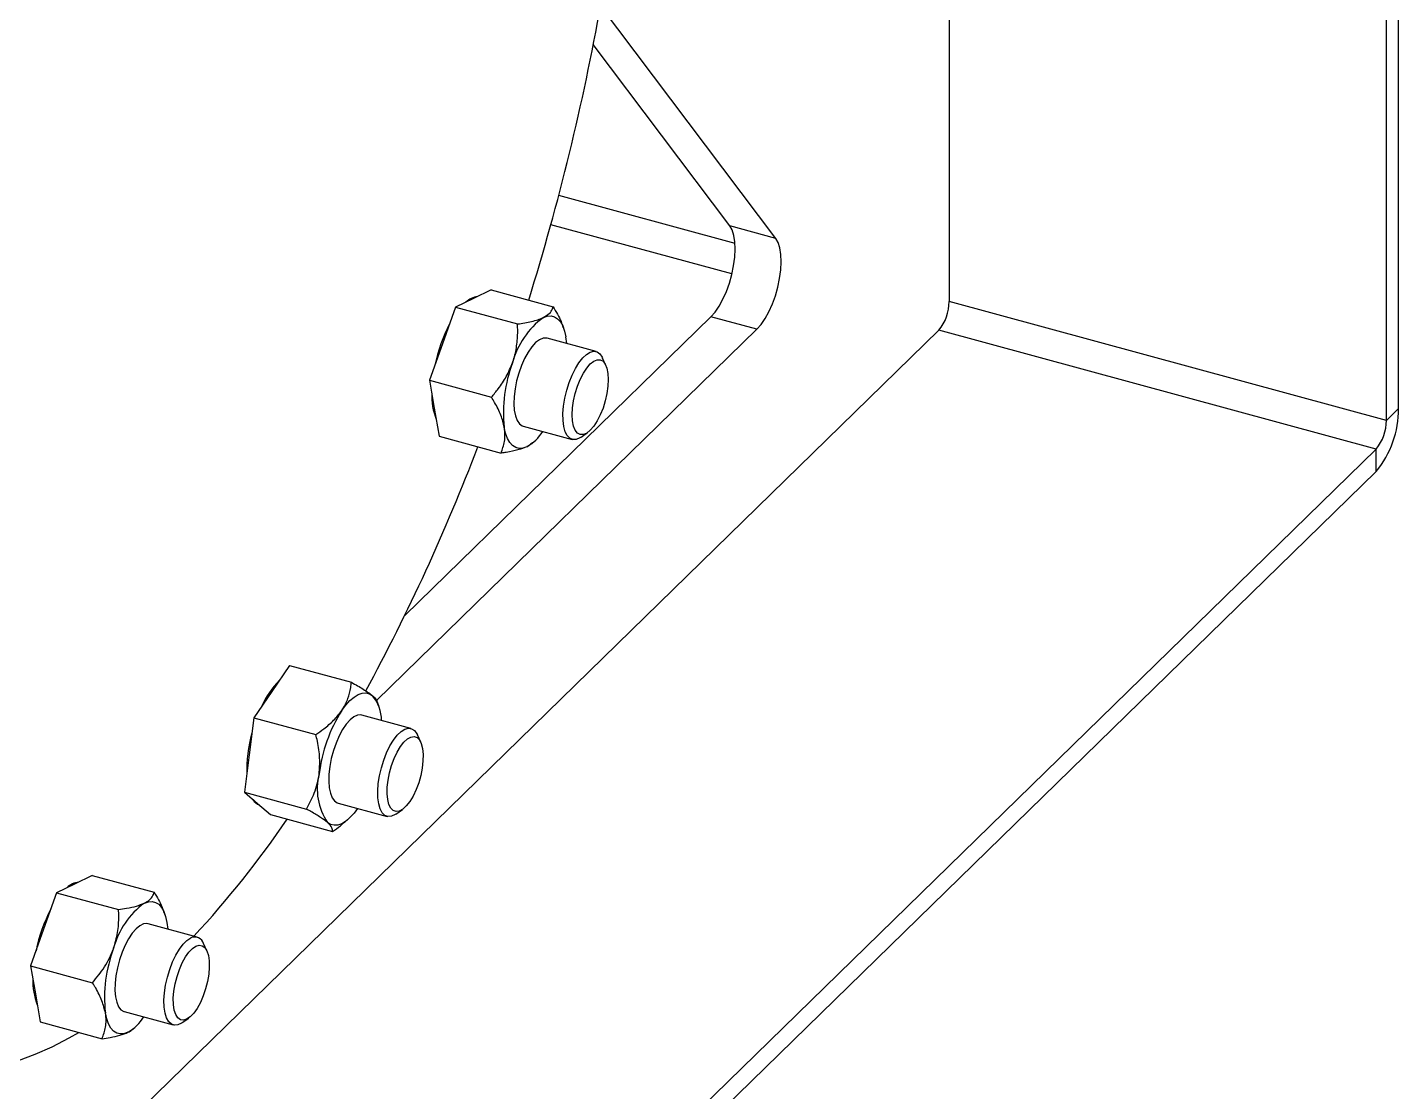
# Model space of a CAD drawing. Header units: inches. Extents: x 0.9 to 37.1, y -8.4 to 11.7.
# Drawn here: x 4.3953 to 4.5325, y 0.2396 to 0.3461 of the extents above; entities that cross this region are included whole.
import ezdxf

# ---------------------------------------------------------------- set-up
doc = ezdxf.new("R2010")
doc.units = ezdxf.units.IN
doc.header["$MEASUREMENT"] = 0

msp = doc.modelspace()

# ---------------------------------------------------------------- linework, layer by layer
at = {"color": 7, "linetype": 'Continuous', "lineweight": 25}
for p, q in [((4.487537697181004, 0.425654499975639), (4.487537697181004, 0.3186736188130075)), ((4.5312979688265, 0.3067805146489595), (4.5312979688265, 0.4048325697626105)), ((4.53251332140184, 0.3079667360208455), (4.532513321401839, 0.4060187911344967)), ((4.470215243427717, 0.3249965173283993), (4.452675451062358, 0.3482824248441891)), ((4.46560889904398, 0.3262484230298781), (4.451945990381015, 0.3443873622427982)), ((4.466121984671714, 0.3244939505898211), (4.448481782604599, 0.3292881795278549)), ((4.465812528879289, 0.3214291169186745), (4.447691036036334, 0.3263541503767677)), ((4.470215243427717, 0.3249965173283993), (4.46560889904398, 0.3262484230298781)), ((4.441723400265277, 0.319833959122669), (4.439944919113, 0.3189733603926178)), ((4.441723400265277, 0.319833959122669), (4.447918933461403, 0.3181501459541801)), ((4.439944919113, 0.3189733603926178), (4.438166437960724, 0.3181127616625669)), ((4.5312979688265, 0.3067805146489595), (4.487537697181004, 0.3186736188130075)), ((4.433075400075986, 0.2872471848813071), (4.463708330858838, 0.3171458644212753)), ((4.438166437960724, 0.3181127616625669), (4.436864499396954, 0.3144507929630086)), ((4.438166437960724, 0.3181127616625669), (4.44436197115685, 0.3164289484940777)), ((4.468314675242574, 0.3158939587197963), (4.463708330858838, 0.3171458644212753)), ((4.48651680101772, 0.3158021393903374), (4.314343947015079, 0.1477561556809228)), ((4.430261857186505, 0.2787532417340067), (4.468314675242574, 0.3158939587197963)), ((4.449002102974218, 0.3159309366852476), (4.4489530956137, 0.3160727098431223)), ((4.530277072663217, 0.3039090352262894), (4.48651680101772, 0.3158021393903374)), ((4.436864499396954, 0.3144507929630086), (4.435562560833183, 0.3107888242634504)), ((4.452225366783234, 0.3136707366465621), (4.447316385573487, 0.315004892552628)), ((4.449281955175826, 0.3144706928517741), (4.449201586317063, 0.3151296924869144)), ((4.453204111331898, 0.3122886712582588), (4.452873390222599, 0.3130210007621314)), ((4.435562560833183, 0.3107888242634504), (4.43603910342169, 0.3079874542939438)), ((4.435562560833183, 0.3107888242634504), (4.441758094029309, 0.3091050110949618)), ((4.43603910342169, 0.3079874542939438), (4.436515646010196, 0.3051860843244368)), ((4.53251332140184, 0.3079667360208455), (4.5312979688265, 0.3067805146489595)), ((4.444925947628547, 0.3062093575619825), (4.449834928838294, 0.3048752016559166)), ((4.436515646010196, 0.3051860843244368), (4.442711179206322, 0.303502271155948)), ((4.445782929639932, 0.3044479517229927), (4.445911032102838, 0.3045574467080938)), ((4.45072268282232, 0.3051075461443995), (4.451378590890542, 0.3055717309787281)), ((4.353717873710303, 0.1315818443757873), (4.530277072663217, 0.3039090352262894)), ((4.530277072663217, 0.3016768287140441), (4.530277072663217, 0.3039090352262894)), ((4.353717873710303, 0.129349637863542), (4.530277072663217, 0.3016768287140441)), ((4.421548468060306, 0.2822500366213295), (4.41976998690803, 0.2796389310984168)), ((4.421548468060306, 0.2822500366213295), (4.427744001256432, 0.2805662234528408)), ((4.41976998690803, 0.2796389310984168), (4.417991505755753, 0.2770278255755035)), ((4.430477962719772, 0.2782077309421276), (4.430328606981932, 0.2786398014388287)), ((4.43370122652879, 0.2759475309034419), (4.428792245319043, 0.2772816868095078)), ((4.417991505755753, 0.2770278255755035), (4.417514963167246, 0.2732962152550549)), ((4.417991505755753, 0.2770278255755035), (4.424187038951878, 0.2753440124070146)), ((4.434679971077453, 0.2745654655151389), (4.434349249968154, 0.2752977950190114)), ((4.417514963167246, 0.2732962152550549), (4.41703842057874, 0.2695646049346067)), ((4.41703842057874, 0.2695646049346067), (4.423233953774865, 0.2678807917661178)), ((4.41703842057874, 0.2695646049346067), (4.41834035914251, 0.2684441001370712)), ((4.41834035914251, 0.2684441001370712), (4.41964229770628, 0.2673235953395359)), ((4.426401807374102, 0.2684861518188623), (4.431310788583851, 0.2671519959127964)), ((4.432198542567876, 0.2673843404012796), (4.432854450636097, 0.2678485252356079)), ((4.41964229770628, 0.2673235953395359), (4.425837830902406, 0.2656397821710473)), ((4.427082129028713, 0.2665737463605498), (4.427386891848394, 0.2668342409649739)), ((4.401809425286013, 0.2612336189524284), (4.400030944133737, 0.2603730202223775)), ((4.401809425286013, 0.2612336189524284), (4.408004958482139, 0.2595498057839398)), ((4.398252462981461, 0.2595124214923263), (4.39695052441769, 0.2558504527927684)), ((4.400030944133737, 0.2603730202223775), (4.398252462981461, 0.2595124214923263)), ((4.398252462981461, 0.2595124214923263), (4.404447996177586, 0.2578286083238374)), ((4.409088127994953, 0.2573305965150073), (4.409039120634437, 0.257472369672882)), ((4.39695052441769, 0.2558504527927684), (4.39564858585392, 0.2521884840932102)), ((4.41231139180397, 0.2550703964763218), (4.407402410594223, 0.2564045523823877)), ((4.409287611337799, 0.2565293523166741), (4.409367980196562, 0.2558703526815339)), ((4.413290136352634, 0.2536883310880185), (4.412959415243335, 0.2544206605918911)), ((4.39564858585392, 0.2521884840932102), (4.401844119050046, 0.2505046709247216)), ((4.39564858585392, 0.2521884840932102), (4.396125128442426, 0.2493871141237035)), ((4.396125128442426, 0.2493871141237035), (4.396601671030933, 0.2465857441541965)), ((4.405011972649283, 0.2476090173917422), (4.40992095385903, 0.2462748614856764)), ((4.410808707843056, 0.2465072059741593), (4.411464615911277, 0.2469713908084878)), ((4.396601671030933, 0.2465857441541965), (4.402797204227058, 0.2449019309857077)), ((4.405891392830677, 0.2458667904743362), (4.405997057123574, 0.2459571065378533))]:
    msp.add_line(p, q, dxfattribs=at)
at = {"color": 7, "linetype": 'Continuous', "lineweight": 25, "flags": 128}
for points in [[(4.463708330858838, 0.3171458644212753), (4.464125806251131, 0.3176196724177962), (4.464530874641744, 0.3182120776878427), (4.464911497754177, 0.3189054744675376), (4.465256363804115, 0.319679255614113), (4.465555223675704, 0.3205104250320774), (4.465799195516269, 0.3213742810969616), (4.465981028697172, 0.3222451507658812), (4.466095319296113, 0.3230971525578071), (4.46613867069696, 0.3239049657284274), (4.466109794534187, 0.324644582780412), (4.466009548981967, 0.3252940229451295), (4.465840913249992, 0.3258339854317698), (4.46560889904398, 0.3262484230298781)], [(4.468314675242574, 0.3158939587197963), (4.468732150634867, 0.3163677667163174), (4.46913721902548, 0.3169601719863638), (4.469517842137915, 0.3176535687660589), (4.469862708187852, 0.318427349912634), (4.47016156805944, 0.3192585193305986), (4.470405539900005, 0.3201223753954826), (4.470587373080908, 0.3209932450644027), (4.470701663679851, 0.3218452468563283), (4.470745015080697, 0.3226530600269486), (4.470716138917924, 0.3233926770789332), (4.470615893365704, 0.3240421172436507), (4.470447257633729, 0.324582079730291), (4.470215243427717, 0.3249965173283993)], [(4.44694656257628, 0.3170704637263702), (4.447341576655266, 0.3172097314048724), (4.447715709179861, 0.3172360266581793), (4.448062558638842, 0.3171488995672166), (4.4483761903418, 0.3169498409006665), (4.448651237963342, 0.3166422566075039), (4.448882995362407, 0.3162314095402625), (4.449067497105641, 0.3157243294061716), (4.449201586317063, 0.3151296924869144)], [(4.447316385573487, 0.315004892552628), (4.447252728071139, 0.3150191744670529), (4.446912985699928, 0.315005517334778), (4.446547793611368, 0.3148504922556956), (4.446168889379665, 0.3145590818634026), (4.44578845129859, 0.3141406523276811), (4.445418706961093, 0.3136086523180938), (4.445071540254411, 0.3129801807526799), (4.444758109402143, 0.3122754372246594), (4.444488488329773, 0.3115170727708888), (4.444271342880414, 0.3107294618488963), (4.444113652287475, 0.3099379189217627), (4.444020484856361, 0.3091678848304504), (4.443994835064968, 0.3084441091042397), (4.444037527318695, 0.3077898544904959), (4.444147189453379, 0.3072261492708276), (4.444320296837783, 0.3067711113948128), (4.444551285658138, 0.306439366154193), (4.444832731743698, 0.3062415761139626), (4.444925947628547, 0.3062093575619825)], [(4.449526225727544, 0.3105673097263337), (4.449818930031336, 0.3113018206422341), (4.450150563871151, 0.3119711226018687), (4.450510468262511, 0.3125537036895525), (4.450887075582145, 0.3130308392697772), (4.451268281360927, 0.3133871938124065), (4.45164183333147, 0.3136113137892305), (4.45199572522608, 0.3136959957997878), (4.452318582668083, 0.313638518094582), (4.452600028753643, 0.3134407280543516), (4.452831017573999, 0.3131089828137319), (4.452873390222599, 0.3130210007621314)], [(4.450363038108495, 0.3102059783070737), (4.450636604722726, 0.3108853399799696), (4.450948714621444, 0.3114963741886432), (4.451287373596273, 0.3120155992311265), (4.451639567172733, 0.3124230615802226), (4.451991760749193, 0.3127031026863625), (4.452330419724021, 0.3128449607268865), (4.452642529622739, 0.312843184176852), (4.45291609623697, 0.3126978413080803), (4.453140606555149, 0.3124145175655096), (4.453307432771654, 0.3120041009216769), (4.453410163848542, 0.31148236345804), (4.453444851888141, 0.3108693552527335), (4.453410163848542, 0.3101886338673076), (4.453307432771654, 0.3094663590428516), (4.453140606555149, 0.3087302873958129), (4.45291609623697, 0.3080087057467935), (4.452642529622739, 0.3073293440738978), (4.452330419724021, 0.3067183098652242), (4.451991760749193, 0.3061990848227408), (4.451639567172733, 0.3057916224736447), (4.451287373596273, 0.3055115813675048), (4.450948714621444, 0.305369723326981), (4.450636604722726, 0.3053714998770154), (4.450363038108495, 0.3055168427457869), (4.450138527790317, 0.3058001664883579), (4.449971701573812, 0.3062105831321907), (4.449868970496923, 0.3067323205958272), (4.449834282457324, 0.3073453288011341), (4.449868970496923, 0.3080260501865597), (4.449971701573812, 0.3087483250110158), (4.450138527790317, 0.3094843966580544), (4.450363038108495, 0.3102059783070737)], [(4.45072268282232, 0.3051075461443995), (4.450603520800414, 0.305029601952849), (4.450238328711853, 0.304874576873767), (4.449898586340642, 0.3048609197414918), (4.449595213286132, 0.3049890695074924), (4.449337960207913, 0.305254907332847), (4.449135095431586, 0.3056498889711172), (4.448993139197981, 0.3061613193874572), (4.448916654097246, 0.3067727607874786), (4.448908098423452, 0.3074645609414901), (4.448967747162994, 0.3082144848233259), (4.449093683156304, 0.3089984292623844), (4.449281858716938, 0.3097911976393632), (4.449526225727544, 0.3105673097263337)], [(4.445295770625753, 0.3041437863882404), (4.444900756546768, 0.3040045187097381), (4.444526624022172, 0.3039782234564312), (4.444179774563192, 0.3040653505473939), (4.443866142860234, 0.3042644092139437), (4.443591095238691, 0.3045719935071068), (4.443359337839627, 0.304982840574348), (4.443174836096393, 0.3054899207084389), (4.44304074688497, 0.3060845576276962)], [(4.426771630371309, 0.2777360344321688), (4.427180767204273, 0.2782848374203497), (4.427597026346572, 0.2787412292023164), (4.428013285488872, 0.2790974007881442), (4.428422422321836, 0.2793472579832502), (4.428817436400822, 0.2794865256617524), (4.429191568925416, 0.2795128209150593), (4.429538418384397, 0.2794256938240964), (4.429852050087355, 0.2792266351575465)], [(4.428792245319043, 0.2772816868095078), (4.428701521253245, 0.2773002710912815), (4.42835922731477, 0.2772747533640275), (4.427992435610037, 0.2771081106176213), (4.427612935126231, 0.2768056988870464), (4.427232923321157, 0.2763772379341485), (4.426864614086906, 0.2758364988464932), (4.426519845185311, 0.275200861423279), (4.426209697772546, 0.2744907555742921), (4.425944140241649, 0.2737290046857961), (4.425731707830162, 0.2729400920581181), (4.425579228290583, 0.2721493739922309), (4.425491602440772, 0.271382264817377), (4.425471646647644, 0.2706634200536162), (4.425520002306806, 0.2700159439631229), (4.425635115227587, 0.2694606469601908), (4.425813285585999, 0.2690153767473939), (4.426048786840123, 0.2686944446757411), (4.426334049785879, 0.268508165766079), (4.426401807374102, 0.2684861518188623)], [(4.43195553386855, 0.2747857395729331), (4.432331206736732, 0.2752722983357428), (4.432712497847085, 0.2756392117630664), (4.433087152189591, 0.2758746869554533), (4.433443128065416, 0.2759711555464695), (4.433768984117014, 0.2759255169562255), (4.43405424706277, 0.2757392380465634), (4.434289748316893, 0.2754183059749106), (4.434349249968154, 0.2752977950190114)], [(4.432198542567876, 0.2673843404012796), (4.432110598292856, 0.2673255721046834), (4.431743806588122, 0.267158929358277), (4.431401512649647, 0.267133411631023), (4.431094718086254, 0.2672498390836712), (4.430833283527642, 0.2675044696420968), (4.430625611695634, 0.2678891192706409), (4.430478377333782, 0.2683914250137517), (4.430396312675622, 0.2689952423515471), (4.430382055346792, 0.2696811640979673), (4.430436063589569, 0.2704271441637049), (4.430556601534593, 0.2712092061356517), (4.430739794993132, 0.2720022138985476), (4.430979755976696, 0.272780679530403), (4.431268771941833, 0.2735195825052875), (4.431597553677621, 0.2741951738736162), (4.43195553386855, 0.2747857395729331)], [(4.432648184852108, 0.2741308328525076), (4.432997355648749, 0.2745775154483074), (4.433351063858064, 0.2749014782736834), (4.433695716671929, 0.2750902716189371), (4.434018069275992, 0.2751366402616867), (4.434305733840457, 0.2750388022809944), (4.434547655577434, 0.2748005175355913), (4.434734537570243, 0.2744309431746112), (4.434859198048706, 0.2739442817334864), (4.434916846380545, 0.2733592353384767), (4.434905267172697, 0.272698286994445), (4.434824905407625, 0.2719868365755877), (4.434678849342895, 0.2712522247225159), (4.434472711831166, 0.2705226821567676), (4.434214414621408, 0.2698262447900129), (4.433913883930538, 0.2691896763196894), (4.433582668984468, 0.2686374397151198), (4.433233498187827, 0.2681907571193198), (4.432879789978513, 0.2678667942939437), (4.432535137164647, 0.26767800094869), (4.432212784560584, 0.2676316323059411), (4.431925119996119, 0.2677294702866327), (4.431683198259143, 0.2679677550320358), (4.431496316266333, 0.2683373293930162), (4.431371655787871, 0.2688239908341408), (4.431314007456033, 0.2694090372291504), (4.43132558666388, 0.2700699855731823), (4.431405948428951, 0.2707814359920397), (4.431552004493682, 0.2715160478451115), (4.431758142005411, 0.2722455904108596), (4.432016439215169, 0.2729420277776143), (4.432316969906038, 0.273578596247938), (4.432648184852108, 0.2741308328525076)], [(4.428367376976442, 0.2679519521180087), (4.428013285488872, 0.2674830012080207), (4.427597026346572, 0.267026609426054), (4.427180767204273, 0.2666704378402261), (4.426771630371309, 0.2664205806451201), (4.426376616292323, 0.2662813129666182), (4.426002483767729, 0.2662550177133111), (4.425655634308747, 0.266342144804274), (4.42534200260579, 0.2665412034708235)], [(4.407032587597016, 0.2584701235561299), (4.407427601676002, 0.2586093912346321), (4.407801734200597, 0.258635686487939), (4.408148583659578, 0.2585485593969763), (4.408462215362536, 0.2583495007304262), (4.408737262984078, 0.2580419164372637), (4.408969020383143, 0.2576310693700223), (4.409153522126378, 0.2571239892359313), (4.409287611337799, 0.2565293523166741)], [(4.407402410594223, 0.2564045523823877), (4.407284372783014, 0.2564264506679717), (4.406939603881419, 0.2563890780565138), (4.406571294647168, 0.2562108549368269), (4.406191282842094, 0.2558975095466203), (4.405811782358288, 0.2554591130645566), (4.405444990653555, 0.2549097559142834), (4.40510269671508, 0.2542670948866226), (4.404795902151687, 0.2535517856357873), (4.404534467593075, 0.2527868187896568), (4.404326795761066, 0.2519967810120829), (4.404179561399214, 0.2512070647672824), (4.404097496741056, 0.2504430521851434), (4.404083239412225, 0.2497292992586879), (4.404137247655002, 0.2490887465942495), (4.404257785600025, 0.2485419820815125), (4.404440979058565, 0.2481065791817949), (4.404680940042129, 0.247796532102545), (4.404969956007266, 0.2476218060119966), (4.405011972649283, 0.2476090173917422)], [(4.410808707843056, 0.2465072059741593), (4.410752069806086, 0.2464685589312372), (4.410383760571834, 0.2462903358115502), (4.410038991670238, 0.2462529632000922), (4.409728844257474, 0.2463576422833458), (4.409463286726576, 0.2466010085894447), (4.40925085431509, 0.2469752401250686), (4.40909837477551, 0.2474683087807439), (4.4090107489257, 0.2480643669241789), (4.408990793132571, 0.248744256756205), (4.409039148791734, 0.2494861260582061), (4.409154261712516, 0.2502661305404035), (4.409332432070928, 0.25105920021695), (4.40956793332505, 0.2518398451759007), (4.409853196270808, 0.252582974845959), (4.410179052322404, 0.2532647044280792), (4.41053502819823, 0.253863122572564), (4.410909682540735, 0.2543589956278686), (4.411290973651088, 0.2547363858259905), (4.411666646519272, 0.254983163535444), (4.411666646519272, 0.254983163535444)], [(4.412192834259649, 0.2541657835865063), (4.41252404920572, 0.2542600988643927), (4.412824579896588, 0.2542101847290341), (4.413082877106346, 0.2540179593526606), (4.413289014618076, 0.2536908098486845), (4.413435070682806, 0.2532413083890765), (4.413515432447877, 0.2526867290628456), (4.413527011655725, 0.2520483840424873), (4.413469363323887, 0.251350804569146), (4.413344702845424, 0.2506207982307753), (4.413157820852614, 0.2498864187615664), (4.412915899115637, 0.2491758879526763), (4.412628234551173, 0.2485165111046201), (4.412305881947109, 0.2479336276998862), (4.411961229133244, 0.2474496376208335), (4.41160752092393, 0.247083140334775), (4.411258350127289, 0.2468482201268805), (4.410927135181218, 0.2467539048489941), (4.41062660449035, 0.2468038189843527), (4.410368307280591, 0.2469960443607264), (4.410162169768862, 0.2473231938647023), (4.410016113704132, 0.2477726953243105), (4.409935751939061, 0.2483272746505415), (4.409924172731213, 0.2489656196708995), (4.409981821063051, 0.2496631991442407), (4.410106481541513, 0.2503932054826115), (4.410293363534324, 0.2511275849518204), (4.4105352852713, 0.2518381157607105), (4.410822949835765, 0.2524974926087666), (4.411145302439828, 0.2530803760135006), (4.411489955253694, 0.2535643660925533), (4.411843663463008, 0.2539308633786118), (4.412192834259649, 0.2541657835865063)], [(4.405381795646489, 0.2455434462180001), (4.404986781567503, 0.2454041785394979), (4.404612649042909, 0.245377883286191), (4.404265799583928, 0.2454650103771534), (4.40395216788097, 0.2456640690437035), (4.403677120259427, 0.2459716533368663), (4.403445362860363, 0.2463825004041078), (4.403260861117129, 0.2468895805381987), (4.403126771905706, 0.2474842174574559)], [(4.394420150447198, 0.2427193075436389), (4.39610001614254, 0.2433389579164491), (4.397799919566146, 0.2440970921256004), (4.399517365875327, 0.2449925975045954), (4.400458883262641, 0.2455374365196785)]]:
    msp.add_lwpolyline(points, dxfattribs=at)
at = {"color": 7, "linetype": 'Continuous', "lineweight": 25}
for centre, radius, start, end in [((4.212181750445374, 0.3913960034275872), 0.2443275182733034, 342.7181963375586, 349.8794584274761), ((4.440704403927677, 0.3169892229213184), 0.002215239680967086, 98.6806041567908, 132.9636421664591), ((4.483064357137696, 0.3186468048168399), 0.004473420406517476, 320.5129436103452, 0.343436983913442), ((4.451761653651573, 0.3104804453710983), 0.008161705948279727, 126.1542656647853, 165.326465532524), ((4.451572195498406, 0.3091477246352341), 0.01578845667493203, 152.5027461692479, 168.4391243769448), ((4.456767451279037, 0.3076159714340598), 0.0138118659770657, 159.0790953833281, 186.3658546268563), ((4.44229610875541, 0.3092629948987335), 0.006516959525266989, 177.9866373101771, 201.3217654583337), ((4.522820911102993, 0.3078701955092068), 0.0096928910791142, 320.2857092352176, 0.570671359032684), ((4.526824628783197, 0.3067537006527908), 0.004473420406514357, 320.5129436103309, 0.3434369839279043), ((4.443000916906493, 0.3081322098686323), 0.00460150795411037, 299.915203590313, 327.7261374858701), ((4.251770347706797, 0.3759185285005858), 0.2018201149423099, 331.5277889224989, 339.1640903028314), ((4.426503739281173, 0.2748106449864311), 0.00843179149877929, 134.9776480799042, 156.5030831174016), ((4.426974816757268, 0.2767703924721431), 0.003783067507375965, 359.6530887508011, 40.48679358300603), ((4.439658437796176, 0.2695821700413076), 0.01524976426408524, 147.6772521365573, 173.1791284576977), ((4.43183500453165, 0.27158814628614), 0.01457153487821975, 164.4810542025301, 180.9638958076552), ((4.430296074161403, 0.2698802051528318), 0.005974257879486107, 165.3287710282204, 213.9796317402834), ((4.419150524658198, 0.2696357882095354), 0.001494777273012968, 212.5817395976792, 245.9848312731961), ((4.338007286401045, 0.3236726135495356), 0.1008361495917271, 317.1977403548059, 325.7128317836308), ((4.400766467458357, 0.2584384006703577), 0.002162733346371992, 98.25106825909681, 133.3931780641749), ((4.411847678672308, 0.2518801052008595), 0.008161705948278006, 126.1542656647871, 165.3264655325317), ((4.411581032551577, 0.2505740081835733), 0.01570750262590391, 152.378538302668, 168.4778422915895), ((4.416853476299762, 0.2490156312638202), 0.01381186597705471, 159.0790953833136, 186.3658546268642), ((4.412066118251007, 0.254134446720276), 0.0009380287292002538, 17.7655468215253, 115.2053009353196), ((4.40250369673414, 0.2506833338702344), 0.006637767769112198, 178.2018903098192, 201.106512458691), ((4.403086941927226, 0.2495318696983949), 0.004601507954114761, 299.9152035903374, 327.7261374858623)]:
    msp.add_arc(centre, radius, start, end, dxfattribs=at)
for points, knots in [([(4.44436197115685, 0.3164289484940777), (4.444850085384489, 0.3165051904814572), (4.445844093530749, 0.3166604515909484), (4.446620984712417, 0.3169140674947869), (4.446937975617086, 0.3170663388511622), (4.44694656257628, 0.3170704637263702)], [0, 0, 0, 0, 0.4841952181635705, 0.9860273763411899, 0.9999999999999999, 0.9999999999999999, 0.9999999999999999, 0.9999999999999999]), ([(4.446946562576281, 0.3170704637263702), (4.447164718190333, 0.3171991801624373), (4.447608912805523, 0.3174612644000413), (4.447836934051981, 0.3178446735477558), (4.447900417413177, 0.3180811681182562), (4.447918933461403, 0.3181501459541801)], [0, 0, 0, 0, 0.4060446745436591, 0.8267623950146719, 1, 1, 1, 1]), ([(4.447918933461403, 0.3181501459541801), (4.448222483080832, 0.3176543230633568), (4.448654633334418, 0.3169484418028036), (4.448851544193635, 0.3162625153831621), (4.448910141547583, 0.3160583952378679)], [0, 0, 0, 0, 0.7024168490246165, 1, 1, 1, 1]), ([(4.443866142860234, 0.3125478962967611), (4.443894986936609, 0.312631653244907), (4.444084316366578, 0.3131814248875306), (4.444316065879462, 0.3142407955267154), (4.444396107381857, 0.3154601636693727), (4.444370423041171, 0.3161890843242957), (4.44436197115685, 0.3164289484940777)], [0, 0, 0, 0, 0.06625438873007879, 0.4348867160202251, 0.8140395284738102, 1, 1, 1, 1]), ([(4.441758094029309, 0.3091050110949618), (4.441988088657972, 0.3093825063236876), (4.442532234217373, 0.3100390338145447), (4.443293518085421, 0.3111726483177263), (4.443673661315577, 0.3120856217551521), (4.443866142860234, 0.3125478962967611)], [0, 0, 0, 0, 0.2654708005955052, 0.6280788300799376, 1, 1, 1, 1]), ([(4.44304074688497, 0.3060845576276962), (4.442943445482407, 0.3064847700547185), (4.442745326542139, 0.3072996571974979), (4.442226041628542, 0.3083262304397956), (4.44186375991612, 0.308929156899548), (4.44175809402931, 0.3091050110949618)], [0, 0, 0, 0, 0.4060446745436633, 0.8267623950146796, 0.9999999999999999, 0.9999999999999999, 0.9999999999999999, 0.9999999999999999]), ([(4.442711179206322, 0.303502271155948), (4.442848777396545, 0.303880182448215), (4.443128985827783, 0.3046497705524032), (4.443126056664347, 0.3055745336687272), (4.443042996889273, 0.306071105991666), (4.44304074688497, 0.3060845576276962)], [0, 0, 0, 0, 0.4841952181635776, 0.98602737634119, 0.9999999999999999, 0.9999999999999999, 0.9999999999999999, 0.9999999999999999]), ([(4.445295770625753, 0.3041437863882404), (4.445016340029729, 0.3040317231793089), (4.444447381185314, 0.3038035471858345), (4.443496638859043, 0.3036165581415734), (4.442888541566754, 0.303528077967879), (4.442711179206322, 0.303502271155948)], [0, 0, 0, 0, 0.4060446745436567, 0.8267623950146704, 1, 1, 1, 1]), ([(4.445755574526881, 0.3044810761633516), (4.445635176380558, 0.3043667846805976), (4.44550955580029, 0.3042475356487644), (4.445304303591456, 0.3041479274091682), (4.445295770625753, 0.3041437863882404)], [0, 0, 0, 0, 0.9584269238707149, 0.9999999999999999, 0.9999999999999999, 0.9999999999999999, 0.9999999999999999]), ([(4.426771630371309, 0.2777360344321688), (4.426811343859184, 0.2777958223488513), (4.427072018942825, 0.278188263834494), (4.427436954625807, 0.278953934718047), (4.42766427592717, 0.2798485240872365), (4.427724261837082, 0.2803885262407315), (4.427744001256432, 0.2805662234528408)], [0, 0, 0, 0, 0.06625438873007958, 0.4348867160202253, 0.8140395284738108, 1, 1, 1, 1]), ([(4.427744001256432, 0.2805662234528408), (4.428158042729642, 0.2803345269712606), (4.429001207247199, 0.2798626944019378), (4.429613302999391, 0.2794312155954119), (4.429845753248014, 0.2792320308679651), (4.429852050087355, 0.2792266351575465)], [0, 0, 0, 0, 0.4841952181635721, 0.9860273763411905, 1, 1, 1, 1]), ([(4.429852050087355, 0.2792266351575465), (4.430014477638322, 0.2790746683157464), (4.430257558107391, 0.2788472427899167), (4.430291834764954, 0.278684909954406), (4.430303207593326, 0.2786310487086301)], [0, 0, 0, 0, 0.6682048606718283, 1, 1, 1, 1]), ([(4.424187038951878, 0.2753440124070146), (4.424457380590582, 0.2755325351322037), (4.425096983363387, 0.2759785620866355), (4.426017341720249, 0.2767613883776617), (4.426518084504872, 0.2774084178386913), (4.426771630371309, 0.2777360344321688)], [0, 0, 0, 0, 0.2654708005955059, 0.628078830079939, 1, 1, 1, 1]), ([(4.424516606630526, 0.2713933185888073), (4.424552633051116, 0.2719236630585823), (4.424625987762159, 0.2730035168074499), (4.424422551595944, 0.2743383681099807), (4.424240219377275, 0.2751169307922441), (4.424187038951878, 0.2753440124070146)], [0, 0, 0, 0, 0.4060446745436606, 0.826762395014679, 1, 1, 1, 1]), ([(4.423233953774865, 0.2678807917661178), (4.423519697473948, 0.2684032976166416), (4.424101593162594, 0.2694673417327088), (4.424428254858086, 0.2707137956314324), (4.424514276395123, 0.2713753964984115), (4.424516606630526, 0.2713933185888073)], [0, 0, 0, 0, 0.484195218163577, 0.9860273763411884, 1, 1, 1, 1]), ([(4.42534200260579, 0.2665412034708235), (4.425129235921343, 0.2667062783678535), (4.424696013902582, 0.2670423933960304), (4.423903195950001, 0.2675119344108972), (4.423385073404591, 0.2677975011592), (4.423233953774865, 0.2678807917661178)], [0, 0, 0, 0, 0.406044674543657, 0.8267623950146687, 1, 1, 1, 1]), ([(4.425837830902406, 0.2656397821710473), (4.4258471313185, 0.2657564233982332), (4.425866070920828, 0.2659939545404282), (4.425577707700689, 0.2663374497814911), (4.425348219214031, 0.2665358295654993), (4.42534200260579, 0.2665412034708235)], [0, 0, 0, 0, 0.4841952181635767, 0.9860273763411904, 1, 1, 1, 1]), ([(4.425837830902406, 0.2656397821710473), (4.42611316461427, 0.2658256774842163), (4.426554720189012, 0.2661237997566141), (4.426929480450939, 0.2664631689062184), (4.427070557480499, 0.2665909230904654)], [0, 0, 0, 0, 0.6235539252873776, 1, 1, 1, 1]), ([(4.407032587597016, 0.2584701235561299), (4.407072301084892, 0.2584899843411658), (4.407332976168534, 0.258620348408323), (4.407697911851514, 0.2588967801323734), (4.407925233152876, 0.2592503595377851), (4.407985219062789, 0.2594756650424699), (4.408004958482139, 0.2595498057839398)], [0, 0, 0, 0, 0.0662543887300789, 0.4348867160202249, 0.8140395284738107, 1, 1, 1, 1]), ([(4.408004958482139, 0.2595498057839398), (4.408308508101568, 0.2590539828931166), (4.408740658355153, 0.2583481016325633), (4.408937569214372, 0.2576621752129218), (4.408996166568318, 0.2574580550676274)], [0, 0, 0, 0, 0.7024168490246193, 0.9999999999999999, 0.9999999999999999, 0.9999999999999999, 0.9999999999999999]), ([(4.404447996177586, 0.2578286083238374), (4.404718337816291, 0.2578689224379718), (4.405357940589095, 0.2579643018227645), (4.406278298945956, 0.2581627921489573), (4.40677904173058, 0.2583668174705812), (4.407032587597016, 0.2584701235561299)], [0, 0, 0, 0, 0.2654708005955057, 0.6280788300799387, 1, 1, 1, 1]), ([(4.40395216788097, 0.2539475561265208), (4.404103659583443, 0.2544681583760426), (4.404412117372979, 0.2555281756343614), (4.40448221424575, 0.2568399479726455), (4.404455722860067, 0.2576053618044963), (4.404447996177586, 0.2578286083238374)], [0, 0, 0, 0, 0.4060446745436611, 0.826762395014679, 1, 1, 1, 1]), ([(4.401844119050046, 0.2505046709247216), (4.402258160523256, 0.2510163518315642), (4.403101325040812, 0.252058351758808), (4.403713420793011, 0.2532807225617035), (4.403945871041627, 0.253929968712736), (4.40395216788097, 0.2539475561265208)], [0, 0, 0, 0, 0.484195218163577, 0.986027376341188, 1, 1, 1, 1]), ([(4.403126771905706, 0.2474842174574559), (4.403029470503142, 0.2478844298844783), (4.402831351562876, 0.2486993170272577), (4.402312066649278, 0.2497258902695547), (4.401949784936856, 0.2503288167293078), (4.401844119050046, 0.2505046709247216)], [0, 0, 0, 0, 0.4060446745436592, 0.8267623950146693, 1, 1, 1, 1]), ([(4.402797204227058, 0.2449019309857077), (4.402934802417285, 0.2452798422779739), (4.403215010848529, 0.2460494303821605), (4.403212081685061, 0.2469741934984932), (4.403129021910008, 0.2474707658214257), (4.403126771905707, 0.2474842174574556)], [0, 0, 0, 0, 0.4841952181635777, 0.9860273763411925, 1, 1, 1, 1]), ([(4.405381795646489, 0.2455434462180001), (4.405421887769625, 0.2455632233842904), (4.405623118490677, 0.2456624891033798), (4.405757308460745, 0.2457781988406129), (4.405864763145191, 0.2458708551941032)], [0, 0, 0, 0, 0.1992346045726427, 0.9999999999999999, 0.9999999999999999, 0.9999999999999999, 0.9999999999999999]), ([(4.402797204227058, 0.2449019309857077), (4.403067545865763, 0.2449422450998421), (4.403707148638569, 0.2450376244846345), (4.404627506995428, 0.2452361148108275), (4.405128249780052, 0.2454401401324512), (4.405381795646489, 0.2455434462180001)], [0, 0, 0, 0, 0.2654708005955063, 0.6280788300799393, 1, 1, 1, 1])]:
    msp.add_open_spline(points, degree=3, knots=knots, dxfattribs=at)

doc.saveas('drawing.dxf')
